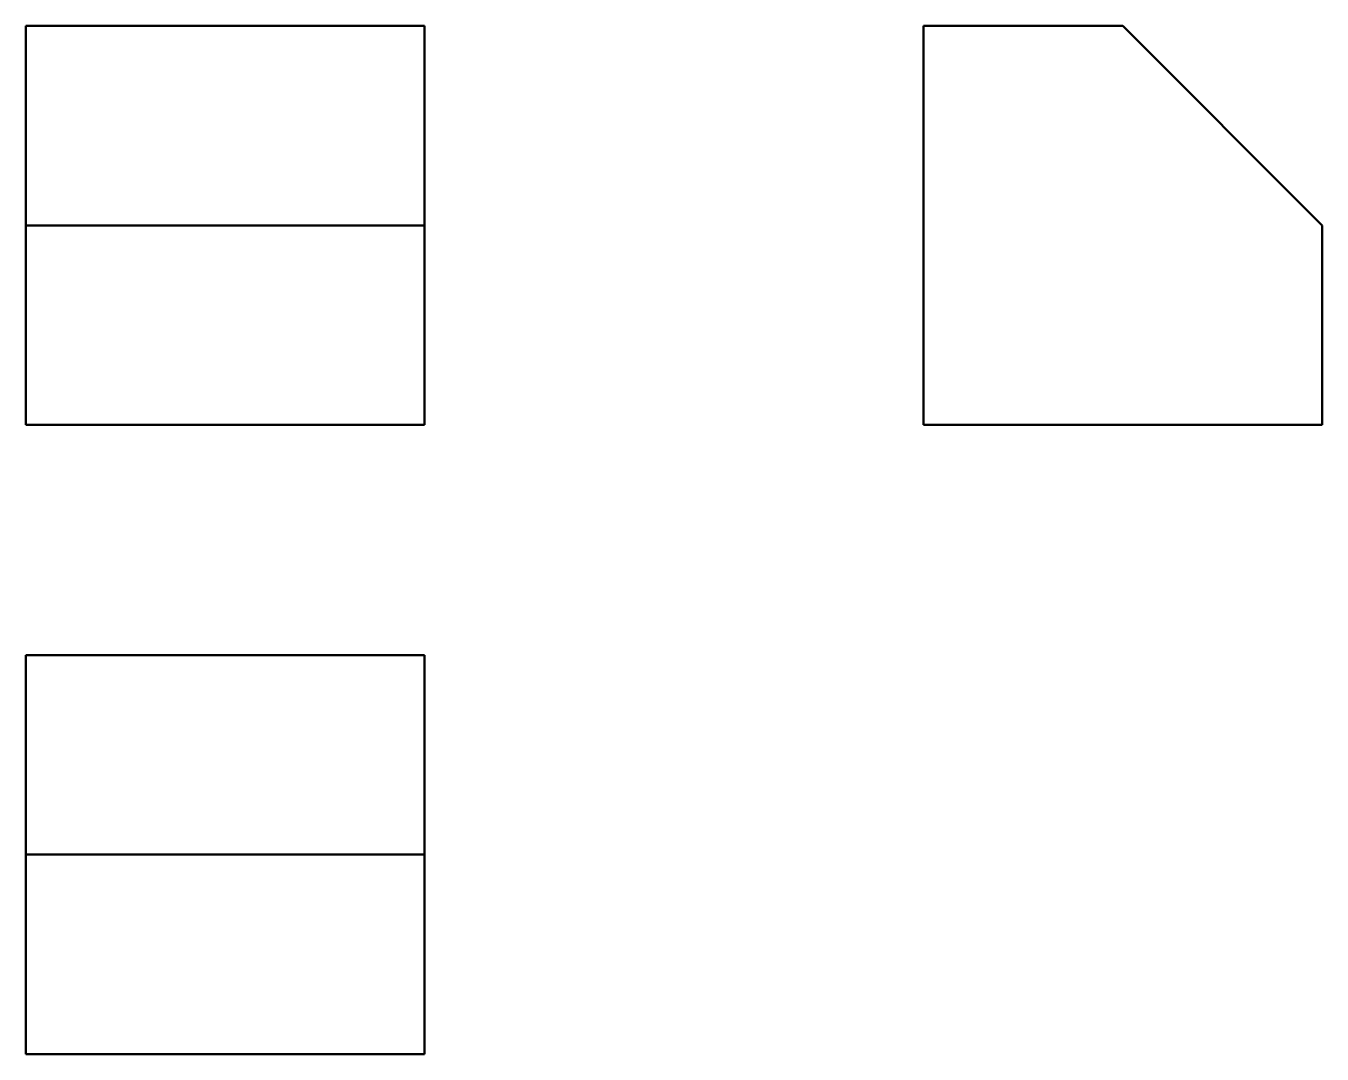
# Model space of a CAD drawing. Header units: millimetres. Extents: x 69 to 199, y 61 to 164.
import ezdxf

# ---------------------------------------------------------------- set-up
doc = ezdxf.new("R2010")
doc.units = ezdxf.units.MM
doc.layers.add('Visible (ISO)', color=7, linetype='Continuous', lineweight=50)

msp = doc.modelspace()

# ---------------------------------------------------------------- linework, layer by layer
at = {"layer": 'Visible (ISO)'}
for p, q in [((69, 164.21), (69, 144.21)), ((109, 164.21), (69, 164.21)), ((109, 164.21), (109, 144.21)), ((159.04, 164.21), (159.04, 124.21)), ((159.04, 164.21), (179.04, 164.21)), ((179.04, 164.21), (199.04, 144.21)), ((69, 144.21), (69, 124.21)), ((109, 144.21), (69, 144.21)), ((109, 144.21), (109, 124.21)), ((199.04, 144.21), (199.04, 124.21)), ((69, 124.21), (109, 124.21)), ((159.04, 124.21), (199.04, 124.21)), ((109, 101.11), (69, 101.11)), ((69, 101.11), (69, 81.11)), ((109, 81.11), (109, 101.11)), ((69, 81.11), (69, 61.11)), ((109, 81.11), (69, 81.11)), ((109, 81.11), (109, 61.11)), ((109, 61.11), (69, 61.11))]:
    msp.add_line(p, q, dxfattribs=at)

doc.saveas('drawing.dxf')
